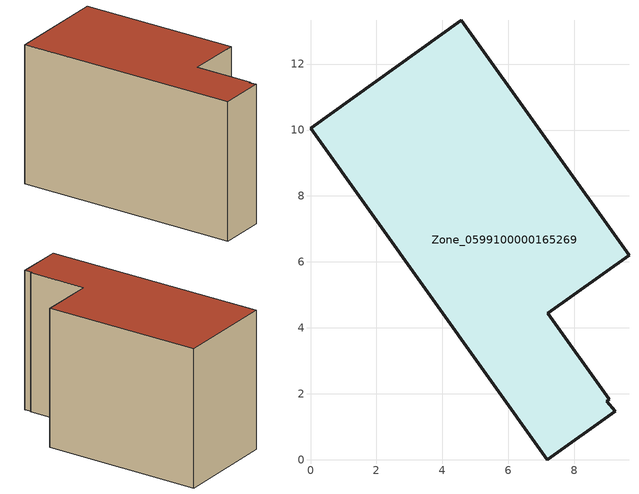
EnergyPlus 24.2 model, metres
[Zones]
Zone_0599100000165269
 floor ground (C_G): 0,10.06 4.58,13.33 9.66,6.21 7.19,4.45 9.05,1.84 8.98,1.78 9.24,1.48 7.18,0 z0
 wall outside (C_F): 4.58,13.33 0,10.06 7.18,0 9.24,1.48 8.98,1.78 9.05,1.84 7.19,4.45 9.66,6.21 4.58,13.33 z0:7.72
 roof outside (C_R): 7.18,0 9.24,1.48 8.98,1.78 9.05,1.84 7.19,4.45 9.66,6.21 4.58,13.33 0,10.06 z7.72
[BUILDING]
Pand.0599100000165269: North Axis=0; Terrain=City; Loads Convergence Tolerance Value=0.04; Temperature Convergence Tolerance Value=0.4; Solar Distribution=FullExterior; Maximum Number of Warmup Days=25; Minimum Number of Warmup Days=1
[Site:Location]
Rotterdam.The.Hague.AP_ZH_NLD Design_Conditions: Latitude=51.96; Longitude=4.45; Time Zone=1; Elevation=-4.5
[SITE:GROUNDTEMPERATURE:BUILDINGSURFACE]
18, 18, 18, 18, 18, 18, 18, 18, 18, 18, 18, 18
[MATERIAL] Thermal Absorptance=0.9; Solar Absorptance=0.7; Visible Absorptance=0.7
Name | Roughness | Thickness | Conductivity | Density | Specific Heat
G.TC.1975-1991 | MediumSmooth | 0.15 | 0.288461 | 540 | 1210
F.TC.1975-1991 | Rough | 0.3 | 0.230769 | 1920 | 840
R.TC.1975-1991 | MediumRough | 0.2 | 0.153846 | 1500 | 1000
[CONSTRUCTION]
C_G: G.TC.1975-1991
C_F: F.TC.1975-1991
C_R: R.TC.1975-1991
[ZONE]
Zone_0599100000165269: Type=1; Multiplier=1; Ceiling Height=Autocalculate; Volume=Autocalculate; Floor Area=autocalculate; Part of Total Floor Area=Yes
[ZONEINFILTRATION:DESIGNFLOWRATE]
Infil_Zone_0599100000165269: Zone or ZoneList or Space or SpaceList=Zone_0599100000165269; Schedule=AlwaysOn; Design Flow Rate Calculation Method=Flow/Area; Flow Rate per Floor Area=0.003; Constant Term Coefficient=1; Temperature Term Coefficient=0; Velocity Term Coefficient=0; Velocity Squared Term Coefficient=0
[HVACTEMPLATE:ZONE:IDEALLOADSAIRSYSTEM]
Zone_0599100000165269: Maximum Heating Supply Air Temperature=50; Minimum Cooling Supply Air Temperature=13; Maximum Heating Supply Air Humidity Ratio=0.0156; Minimum Cooling Supply Air Humidity Ratio=0.0077; Heating Limit=NoLimit; Cooling Limit=NoLimit; Dehumidification Control Type=ConstantSensibleHeatRatio; Cooling Sensible Heat Ratio=0.7; Dehumidification Setpoint=60; Humidification Control Type=None; Humidification Setpoint=30; Outdoor Air Method=None; Outdoor Air Flow Rate per Person=0.00944; Outdoor Air Flow Rate per Zone Floor Area=0; Outdoor Air Flow Rate per Zone=0; Demand Controlled Ventilation Type=None; Outdoor Air Economizer Type=NoEconomizer; Heat Recovery Type=None; Sensible Heat Recovery Effectiveness=0.7; Latent Heat Recovery Effectiveness=0.65
[ZONECONTROL:THERMOSTAT]
ThermostatControl_Zone_0599100000165269: Zone or ZoneList=Zone_0599100000165269; Control Type Schedule=DualSetpointControlType; Control 1=Thermostat_Zone_0599100000165269; Temperature Difference Between Cutout And Setpoint=0
[THERMOSTATSETPOINT:DUALSETPOINT]
Thermostat_Zone_0599100000165269: Heating Setpoint Temperature Schedule=HeatingSetpoint_Zone_0599100000165269; Cooling Setpoint Temperature Schedule=CoolingSetpoint_Zone_0599100000165269
[SCHEDULE:COMPACT]
HeatingSetpoint_Zone_0599100000165269: Through: 12/31, For: AllDays, Until: 24:00, 21
CoolingSetpoint_Zone_0599100000165269: Through: 12/31, For: AllDays, Until: 24:00, 24
DualSetpointControlType: Through: 12/31, For: AllDays, Until: 24:00, 4
AlwaysOn: Through: 12/31, For: AllDays, Until: 24:00, 1
